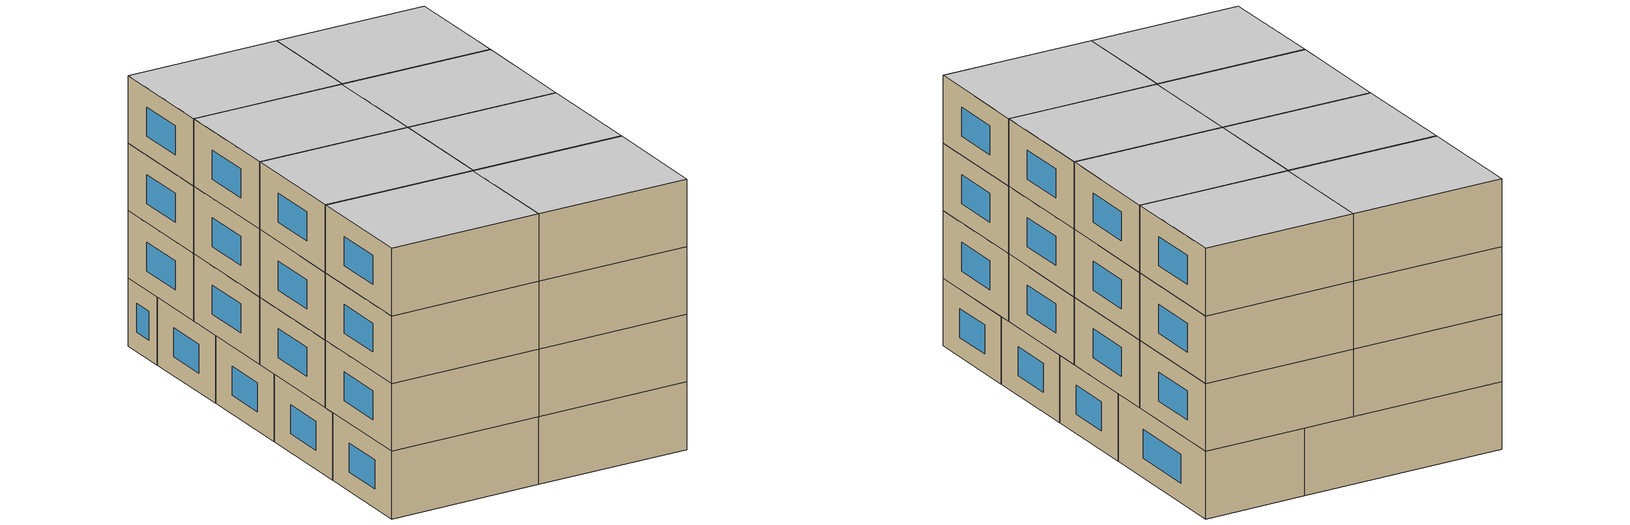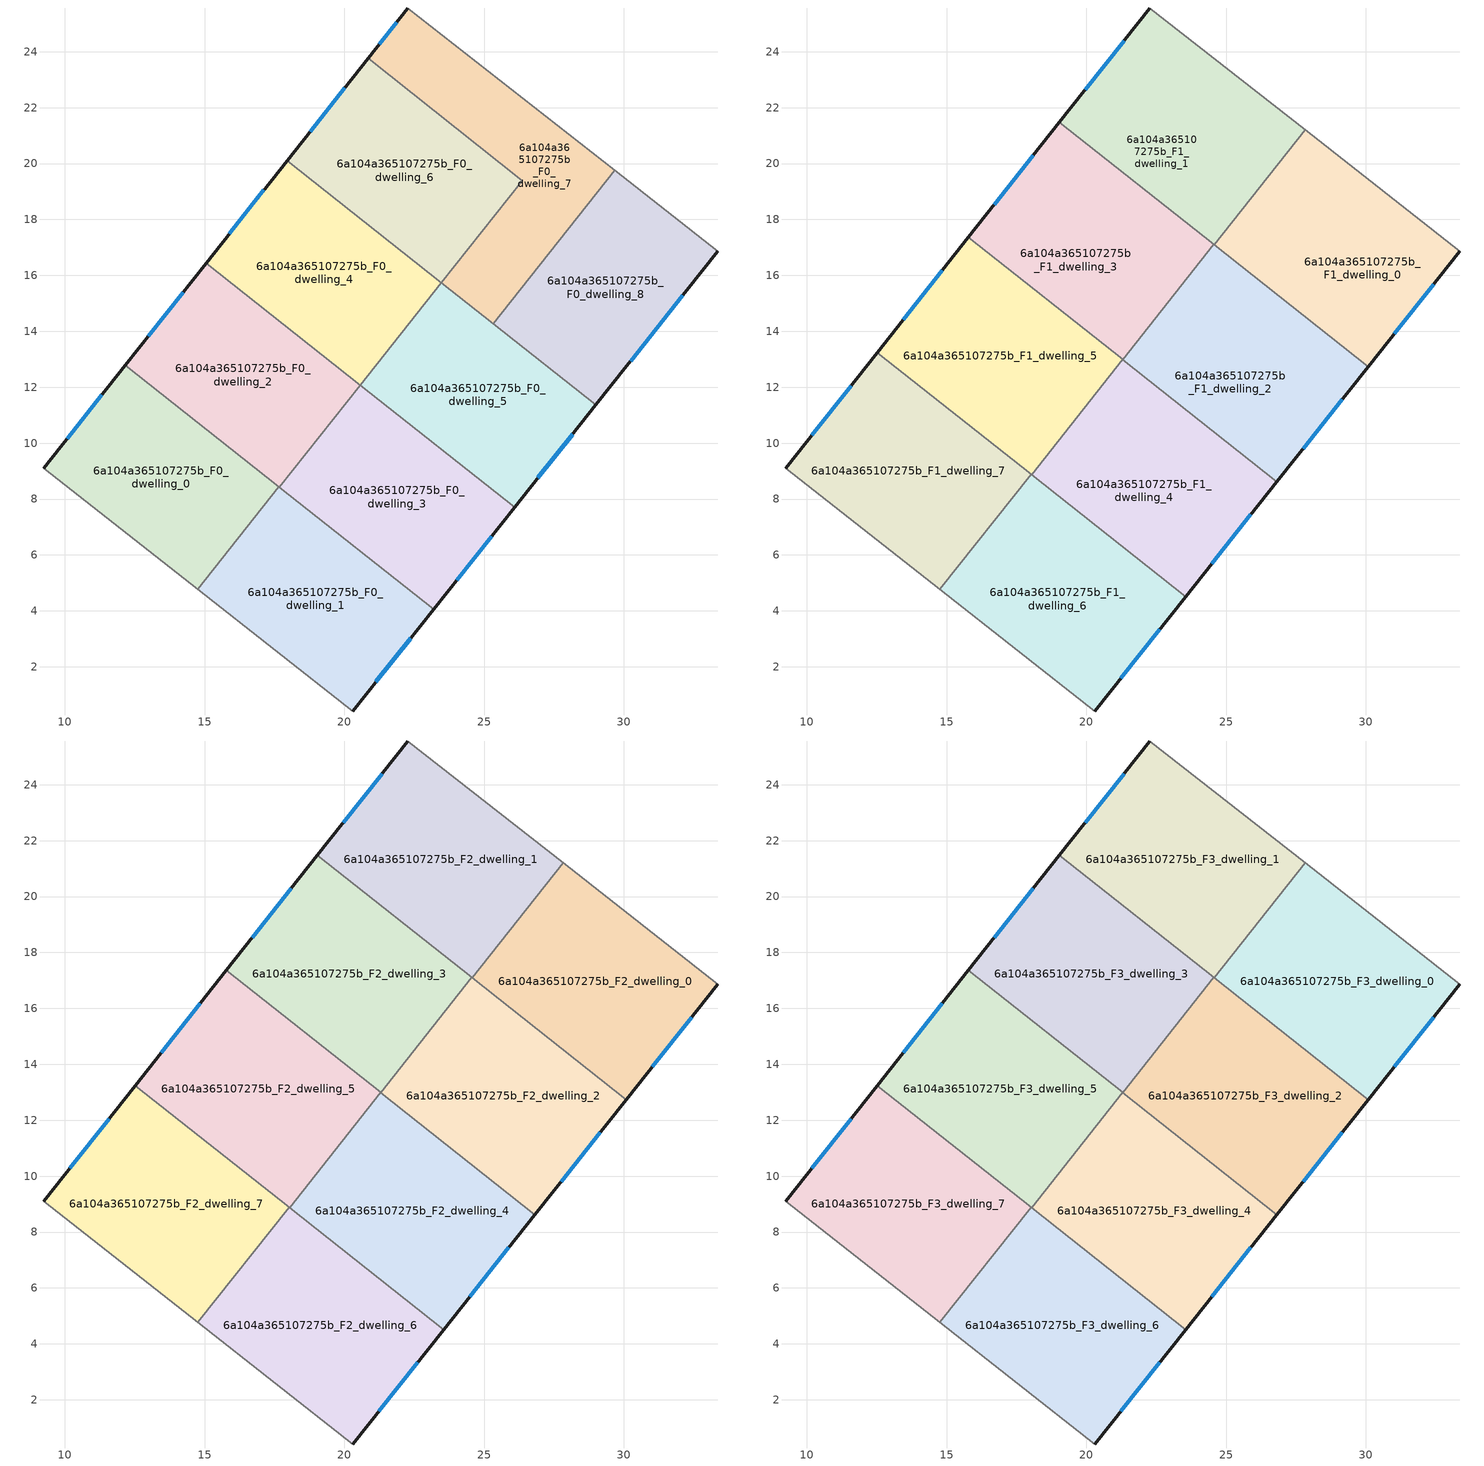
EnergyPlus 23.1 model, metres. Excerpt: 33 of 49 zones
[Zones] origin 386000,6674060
6a104a365107275b_F0_dwelling_0
 floor ground (EU_floor_Construction): 17.66,8.43 14.76,4.77 9.25,9.1 12.16,12.78 z0
 wall outside (EU_wall_Construction): 12.16,12.78 9.25,9.1 z0:3
 wall adiabatic (EU_wall_Construction): 9.25,9.1 14.76,4.77 z0:3
 wall to 6a104a365107275b_F0_dwelling_1 (EU_wall_Construction): 14.76,4.77 17.66,8.43 z0:3
 wall to 6a104a365107275b_F0_dwelling_2 (EU_wall_Construction): 17.66,8.43 12.16,12.78 z0:3
 window (EU_Window_Construction): 11.33,11.73 10.08,10.15 z0.86:2.14
 ceiling adiabatic (EU_roof_Construction): 14.76,4.77 17.66,8.43 12.16,12.78 9.25,9.1 z3
6a104a365107275b_F0_dwelling_1
 floor ground (EU_floor_Construction): 23.19,4.05 20.31,0.42 14.76,4.77 17.66,8.43 z0
 wall outside (EU_wall_Construction): 20.31,0.42 23.19,4.05 z0:3
 wall adiabatic (EU_wall_Construction): 14.76,4.77 20.31,0.42 z0:3
 wall to 6a104a365107275b_F0_dwelling_3 (EU_wall_Construction): 23.19,4.05 17.68,8.42 z0:3
 wall to 6a104a365107275b_F0_dwelling_2 (EU_wall_Construction): 17.68,8.42 17.66,8.43 z0:3
 window (EU_Window_Construction): 21.13,1.46 22.37,3.02 z0.86:2.14
6a104a365107275b_F0_dwelling_2
 floor ground (EU_floor_Construction): 20.58,12.08 17.68,8.42 12.16,12.78 15.06,16.44 z0
 wall outside (EU_wall_Construction): 15.06,16.44 12.16,12.78 z0:3
 wall to 6a104a365107275b_F0_dwelling_3 (EU_wall_Construction): 17.68,8.42 20.58,12.08 z0:3
 wall to 6a104a365107275b_F0_dwelling_4 (EU_wall_Construction): 20.58,12.08 15.06,16.44 z0:3
 window (EU_Window_Construction): 14.23,15.4 12.99,13.83 z0.86:2.14
 ceiling adiabatic (EU_roof_Construction): 18.04,8.88 20.58,12.08 15.06,16.44 12.16,12.78 17.66,8.43 18.03,8.89 z3
6a104a365107275b_F0_dwelling_3
 floor ground (EU_floor_Construction): 26.09,7.71 23.19,4.05 17.68,8.42 20.58,12.08 z0
 wall outside (EU_wall_Construction): 23.19,4.05 26.09,7.71 z0:3
 wall to 6a104a365107275b_F0_dwelling_5 (EU_wall_Construction): 26.09,7.71 20.58,12.08 z0:3
 window (EU_Window_Construction): 24.02,5.1 25.27,6.67 z0.86:2.14
6a104a365107275b_F0_dwelling_4
 floor ground (EU_floor_Construction): 23.47,15.73 20.58,12.08 15.06,16.44 17.96,20.1 z0
 wall outside (EU_wall_Construction): 17.96,20.1 15.06,16.44 z0:3
 wall to 6a104a365107275b_F0_dwelling_5 (EU_wall_Construction): 20.58,12.08 23.47,15.73 z0:3
 wall to 6a104a365107275b_F0_dwelling_6 (EU_wall_Construction): 23.47,15.73 17.96,20.1 z0:3
 window (EU_Window_Construction): 17.13,19.06 15.89,17.49 z0.86:2.14
 ceiling adiabatic (EU_roof_Construction): 20.58,12.08 23.47,15.73 17.96,20.1 15.06,16.44 z3
6a104a365107275b_F0_dwelling_5
 floor ground (EU_floor_Construction): 28.99,11.37 26.09,7.71 20.58,12.08 23.47,15.73 z0
 wall outside (EU_wall_Construction): 26.09,7.71 28.99,11.37 z0:3
 wall to 6a104a365107275b_F0_dwelling_8 (EU_wall_Construction): 28.99,11.37 25.33,14.27 z0:3
 wall to 6a104a365107275b_F0_dwelling_7 (EU_wall_Construction): 25.33,14.27 23.48,15.73 z0:3
 window (EU_Window_Construction): 26.92,8.76 28.17,10.32 z0.86:2.14
6a104a365107275b_F0_dwelling_6
 floor ground (EU_floor_Construction): 26.37,19.39 23.48,15.73 17.96,20.1 20.85,23.76 z0
 wall outside (EU_wall_Construction): 20.85,23.76 17.96,20.1 z0:3
 wall to 6a104a365107275b_F0_dwelling_7 (EU_wall_Construction): 23.48,15.73 26.37,19.39 20.85,23.76 z0:3
 window (EU_Window_Construction): 20.02,22.71 18.78,21.15 z0.86:2.14
6a104a365107275b_F0_dwelling_7
 floor ground (EU_floor_Construction): 29.67,19.76 25.33,14.27 23.48,15.73 26.37,19.39 20.85,23.76 22.28,25.56 z0
 wall outside (EU_wall_Construction): 22.28,25.56 20.85,23.76 z0:3
 wall adiabatic (EU_wall_Construction): 29.67,19.76 22.28,25.56 z0:3
 wall to 6a104a365107275b_F0_dwelling_8 (EU_wall_Construction): 25.33,14.27 29.67,19.76 z0:3
 window (EU_Window_Construction): 21.87,25.05 21.26,24.27 z0.86:2.14
6a104a365107275b_F0_dwelling_8
 floor ground (EU_floor_Construction): 33.36,16.87 28.99,11.37 25.33,14.27 29.67,19.76 z0
 wall outside (EU_wall_Construction): 28.99,11.37 33.36,16.87 z0:3
 wall adiabatic (EU_wall_Construction): 33.36,16.87 29.67,19.76 z0:3
 window (EU_Window_Construction): 30.24,12.94 32.11,15.3 z0.86:2.14
6a104a365107275b_F1_dwelling_0
 floor to 6a104a365107275b_F0_dwelling_8 (EU_floor_Construction): 33.36,16.87 30.08,12.74 26.41,15.64 29.67,19.76 z3
 floor to 6a104a365107275b_F0_dwelling_7 (EU_floor_Construction): 29.67,19.76 26.41,15.64 24.58,17.09 27.83,21.21 z3
 wall outside (EU_wall_Construction): 30.08,12.74 33.36,16.87 z3:6
 wall adiabatic (EU_wall_Construction): 33.36,16.87 27.83,21.21 z3:6
 wall to 6a104a365107275b_F1_dwelling_1 (EU_wall_Construction): 27.83,21.21 24.58,17.09 z3:6
 wall to 6a104a365107275b_F1_dwelling_2 (EU_wall_Construction): 24.58,17.09 30.08,12.74 z3:6
 window (EU_Window_Construction): 31.02,13.92 32.42,15.69 z3.86:5.14
6a104a365107275b_F1_dwelling_1
 floor to 6a104a365107275b_F0_dwelling_6 (EU_floor_Construction): 26.37,19.39 24.56,17.1 19.04,21.47 20.85,23.76 z3
 floor to 6a104a365107275b_F0_dwelling_7 (EU_floor_Construction): 27.83,21.21 24.58,17.09 24.56,17.1 26.37,19.39 20.85,23.76 22.28,25.56 z3
 wall outside (EU_wall_Construction): 22.28,25.56 19.04,21.47 z3:6
 wall adiabatic (EU_wall_Construction): 27.83,21.21 22.28,25.56 z3:6
 wall to 6a104a365107275b_F1_dwelling_3 (EU_wall_Construction): 19.04,21.47 24.56,17.11 z3:6
 wall to 6a104a365107275b_F1_dwelling_2 (EU_wall_Construction): 24.56,17.1 24.58,17.09 z3:6
 window (EU_Window_Construction): 21.35,24.4 19.97,22.64 z3.86:5.14
6a104a365107275b_F1_dwelling_2
 floor to 6a104a365107275b_F0_dwelling_5 (EU_floor_Construction): 28.99,11.37 26.82,8.63 21.3,12.99 23.47,15.73 z3
 floor to 6a104a365107275b_F0_dwelling_8 (EU_floor_Construction): 30.08,12.74 28.99,11.37 25.33,14.27 26.41,15.64 z3
 floor to 6a104a365107275b_F0_dwelling_7 (EU_floor_Construction): 26.41,15.64 25.33,14.27 23.48,15.73 24.56,17.1 z3
 wall outside (EU_wall_Construction): 26.82,8.62 30.08,12.74 z3:6
 wall to 6a104a365107275b_F1_dwelling_3 (EU_wall_Construction): 24.56,17.11 21.3,12.99 z3:6
 wall to 6a104a365107275b_F1_dwelling_4 (EU_wall_Construction): 21.3,12.99 26.82,8.62 z3:6
 window (EU_Window_Construction): 27.75,9.8 29.15,11.56 z3.86:5.14
6a104a365107275b_F1_dwelling_3
 floor adiabatic (EU_floor_Construction): 23.47,15.73 21.3,12.99 15.78,17.36 17.96,20.1 z3
 floor to 6a104a365107275b_F0_dwelling_6 (EU_floor_Construction): 24.56,17.11 23.47,15.73 17.96,20.1 19.04,21.47 z3
 wall outside (EU_wall_Construction): 19.04,21.47 15.78,17.36 z3:6
 wall to 6a104a365107275b_F1_dwelling_5 (EU_wall_Construction): 15.78,17.36 21.3,12.99 z3:6
 window (EU_Window_Construction): 18.11,20.3 16.71,18.53 z3.86:5.14
6a104a365107275b_F1_dwelling_4
 floor to 6a104a365107275b_F0_dwelling_3 (EU_floor_Construction): 26.09,7.71 23.56,4.51 18.04,8.88 20.58,12.08 z3
 floor to 6a104a365107275b_F0_dwelling_5 (EU_floor_Construction): 26.82,8.63 26.09,7.71 20.58,12.08 21.3,12.99 z3
 wall outside (EU_wall_Construction): 23.56,4.51 26.82,8.62 z3:6
 wall to 6a104a365107275b_F1_dwelling_5 (EU_wall_Construction): 21.3,12.99 18.04,8.88 z3:6
 wall to 6a104a365107275b_F1_dwelling_6 (EU_wall_Construction): 18.04,8.88 23.56,4.51 z3:6
 window (EU_Window_Construction): 24.49,5.69 25.89,7.45 z3.86:5.14
6a104a365107275b_F1_dwelling_5
 floor adiabatic (EU_floor_Construction): 21.3,12.99 18.04,8.88 12.53,13.24 15.78,17.36 z3
 wall outside (EU_wall_Construction): 15.78,17.36 12.53,13.24 z3:6
 wall to 6a104a365107275b_F1_dwelling_7 (EU_wall_Construction): 12.53,13.24 18.03,8.89 z3:6
 wall to 6a104a365107275b_F1_dwelling_6 (EU_wall_Construction): 18.03,8.89 18.04,8.88 z3:6
 window (EU_Window_Construction): 14.85,16.18 13.46,14.42 z3.86:5.14
6a104a365107275b_F1_dwelling_6
 floor to 6a104a365107275b_F0_dwelling_1 (EU_floor_Construction): 23.19,4.05 20.31,0.42 14.77,4.77 17.66,8.43 z3
 floor to 6a104a365107275b_F0_dwelling_3 (EU_floor_Construction): 23.56,4.51 23.19,4.05 17.68,8.42 18.04,8.88 z3
 floor to 6a104a365107275b_F0_dwelling_2 (EU_floor_Construction): 18.04,8.88 17.68,8.42 17.66,8.43 18.03,8.89 z3
 wall outside (EU_wall_Construction): 20.31,0.42 23.56,4.51 z3:6
 wall adiabatic (EU_wall_Construction): 14.77,4.77 20.31,0.42 z3:6
 wall to 6a104a365107275b_F1_dwelling_7 (EU_wall_Construction): 18.03,8.89 14.77,4.77 z3:6
 window (EU_Window_Construction): 21.24,1.59 22.63,3.34 z3.86:5.14
6a104a365107275b_F1_dwelling_7
 floor adiabatic (EU_floor_Construction): 18.03,8.89 14.76,4.77 9.25,9.1 12.53,13.24 z3
 wall outside (EU_wall_Construction): 12.53,13.24 9.25,9.1 z3:6
 wall adiabatic (EU_wall_Construction): 9.25,9.1 14.77,4.77 z3:6
 window (EU_Window_Construction): 11.59,12.06 10.19,10.28 z3.86:5.14
6a104a365107275b_F2_dwelling_0
 floor to 6a104a365107275b_F1_dwelling_0 (EU_floor_Construction): 33.36,16.87 30.08,12.74 24.58,17.09 27.83,21.21 z6
 wall outside (EU_wall_Construction): 30.08,12.74 33.36,16.87 z6:9
 wall adiabatic (EU_wall_Construction): 33.36,16.87 27.83,21.21 z6:9
 wall to 6a104a365107275b_F2_dwelling_1 (EU_wall_Construction): 27.83,21.21 24.58,17.09 z6:9
 wall to 6a104a365107275b_F2_dwelling_2 (EU_wall_Construction): 24.58,17.09 30.08,12.74 z6:9
 window (EU_Window_Construction): 31.02,13.92 32.42,15.69 z6.86:8.14
6a104a365107275b_F2_dwelling_1
 floor to 6a104a365107275b_F1_dwelling_1 (EU_floor_Construction): 27.83,21.21 24.58,17.09 19.04,21.47 22.28,25.56 z6
 wall outside (EU_wall_Construction): 22.28,25.56 19.04,21.47 z6:9
 wall adiabatic (EU_wall_Construction): 27.83,21.21 22.28,25.56 z6:9
 wall to 6a104a365107275b_F2_dwelling_3 (EU_wall_Construction): 19.04,21.47 24.56,17.11 z6:9
 wall to 6a104a365107275b_F2_dwelling_2 (EU_wall_Construction): 24.56,17.1 24.58,17.09 z6:9
 window (EU_Window_Construction): 21.35,24.4 19.97,22.64 z6.86:8.14
6a104a365107275b_F2_dwelling_2
 floor to 6a104a365107275b_F1_dwelling_2 (EU_floor_Construction): 30.08,12.74 26.82,8.62 21.3,12.99 24.56,17.11 z6
 wall outside (EU_wall_Construction): 26.82,8.62 30.08,12.74 z6:9
 wall to 6a104a365107275b_F2_dwelling_3 (EU_wall_Construction): 24.56,17.11 21.3,12.99 z6:9
 wall to 6a104a365107275b_F2_dwelling_4 (EU_wall_Construction): 21.3,12.99 26.82,8.62 z6:9
 window (EU_Window_Construction): 27.75,9.8 29.15,11.56 z6.86:8.14
6a104a365107275b_F2_dwelling_3
 floor to 6a104a365107275b_F1_dwelling_3 (EU_floor_Construction): 24.56,17.11 21.3,12.99 15.78,17.36 19.04,21.47 z6
 wall outside (EU_wall_Construction): 19.04,21.47 15.78,17.36 z6:9
 wall to 6a104a365107275b_F2_dwelling_5 (EU_wall_Construction): 15.78,17.36 21.3,12.99 z6:9
 window (EU_Window_Construction): 18.11,20.3 16.71,18.53 z6.86:8.14
6a104a365107275b_F2_dwelling_4
 floor to 6a104a365107275b_F1_dwelling_4 (EU_floor_Construction): 26.82,8.62 23.56,4.51 18.04,8.88 21.3,12.99 z6
 wall outside (EU_wall_Construction): 23.56,4.51 26.82,8.62 z6:9
 wall to 6a104a365107275b_F2_dwelling_5 (EU_wall_Construction): 21.3,12.99 18.04,8.88 z6:9
 wall to 6a104a365107275b_F2_dwelling_6 (EU_wall_Construction): 18.04,8.88 23.56,4.51 z6:9
 window (EU_Window_Construction): 24.49,5.69 25.89,7.45 z6.86:8.14
6a104a365107275b_F2_dwelling_5
 floor to 6a104a365107275b_F1_dwelling_5 (EU_floor_Construction): 21.3,12.99 18.04,8.88 12.53,13.24 15.78,17.36 z6
 wall outside (EU_wall_Construction): 15.78,17.36 12.53,13.24 z6:9
 wall to 6a104a365107275b_F2_dwelling_7 (EU_wall_Construction): 12.53,13.24 18.03,8.89 z6:9
 wall to 6a104a365107275b_F2_dwelling_6 (EU_wall_Construction): 18.03,8.89 18.04,8.88 z6:9
 window (EU_Window_Construction): 14.85,16.18 13.46,14.42 z6.86:8.14
6a104a365107275b_F2_dwelling_6
 floor to 6a104a365107275b_F1_dwelling_6 (EU_floor_Construction): 23.56,4.51 20.31,0.42 14.77,4.77 18.03,8.89 z6
 wall outside (EU_wall_Construction): 20.31,0.42 23.56,4.51 z6:9
 wall adiabatic (EU_wall_Construction): 14.77,4.77 20.31,0.42 z6:9
 wall to 6a104a365107275b_F2_dwelling_7 (EU_wall_Construction): 18.03,8.89 14.77,4.77 z6:9
 window (EU_Window_Construction): 21.24,1.59 22.63,3.34 z6.86:8.14
6a104a365107275b_F2_dwelling_7
 floor to 6a104a365107275b_F1_dwelling_7 (EU_floor_Construction): 18.03,8.89 14.77,4.77 9.25,9.1 12.53,13.24 z6
 wall outside (EU_wall_Construction): 12.53,13.24 9.25,9.1 z6:9
 wall adiabatic (EU_wall_Construction): 9.25,9.1 14.77,4.77 z6:9
 window (EU_Window_Construction): 11.59,12.06 10.19,10.28 z6.86:8.14
6a104a365107275b_F3_dwelling_0
 floor to 6a104a365107275b_F2_dwelling_0 (EU_floor_Construction): 33.36,16.87 30.08,12.74 24.58,17.09 27.83,21.21 z9
 wall outside (EU_wall_Construction): 30.08,12.74 33.36,16.87 z9:12
 wall adiabatic (EU_wall_Construction): 33.36,16.87 27.83,21.21 z9:12
 wall to 6a104a365107275b_F3_dwelling_1 (EU_wall_Construction): 27.83,21.21 24.58,17.09 z9:12
 wall to 6a104a365107275b_F3_dwelling_2 (EU_wall_Construction): 24.58,17.09 30.08,12.74 z9:12
 window (EU_Window_Construction): 31.02,13.92 32.42,15.69 z9.86:11.14
 ceiling to 6a104a365107275b_F4_dwelling_0 (EU_floor_Construction): 30.08,12.74 33.36,16.87 27.83,21.21 24.58,17.09 z12
6a104a365107275b_F3_dwelling_1
 floor to 6a104a365107275b_F2_dwelling_1 (EU_floor_Construction): 27.83,21.21 24.58,17.09 19.04,21.47 22.28,25.56 z9
 wall outside (EU_wall_Construction): 22.28,25.56 19.04,21.47 z9:12
 wall adiabatic (EU_wall_Construction): 27.83,21.21 22.28,25.56 z9:12
 wall to 6a104a365107275b_F3_dwelling_3 (EU_wall_Construction): 19.04,21.47 24.56,17.11 z9:12
 wall to 6a104a365107275b_F3_dwelling_2 (EU_wall_Construction): 24.56,17.1 24.58,17.09 z9:12
 window (EU_Window_Construction): 21.35,24.4 19.97,22.64 z9.86:11.14
 ceiling to 6a104a365107275b_F4_dwelling_1 (EU_floor_Construction): 24.58,17.09 27.83,21.21 22.28,25.56 19.04,21.47 z12
6a104a365107275b_F3_dwelling_2
 floor to 6a104a365107275b_F2_dwelling_2 (EU_floor_Construction): 30.08,12.74 26.82,8.62 21.3,12.99 24.56,17.11 z9
 wall outside (EU_wall_Construction): 26.82,8.62 30.08,12.74 z9:12
 wall to 6a104a365107275b_F3_dwelling_3 (EU_wall_Construction): 24.56,17.11 21.3,12.99 z9:12
 wall to 6a104a365107275b_F3_dwelling_4 (EU_wall_Construction): 21.3,12.99 26.82,8.62 z9:12
 window (EU_Window_Construction): 27.75,9.8 29.15,11.56 z9.86:11.14
 ceiling to 6a104a365107275b_F4_dwelling_2 (EU_floor_Construction): 26.82,8.62 30.08,12.74 24.56,17.11 21.3,12.99 z12
6a104a365107275b_F3_dwelling_3
 floor to 6a104a365107275b_F2_dwelling_3 (EU_floor_Construction): 24.56,17.11 21.3,12.99 15.78,17.36 19.04,21.47 z9
 wall outside (EU_wall_Construction): 19.04,21.47 15.78,17.36 z9:12
 wall to 6a104a365107275b_F3_dwelling_5 (EU_wall_Construction): 15.78,17.36 21.3,12.99 z9:12
 window (EU_Window_Construction): 18.11,20.3 16.71,18.53 z9.86:11.14
 ceiling to 6a104a365107275b_F4_dwelling_3 (EU_floor_Construction): 21.3,12.99 24.56,17.11 19.04,21.47 15.78,17.36 z12
6a104a365107275b_F3_dwelling_4
 floor to 6a104a365107275b_F2_dwelling_4 (EU_floor_Construction): 26.82,8.62 23.56,4.51 18.04,8.88 21.3,12.99 z9
 wall outside (EU_wall_Construction): 23.56,4.51 26.82,8.62 z9:12
 wall to 6a104a365107275b_F3_dwelling_5 (EU_wall_Construction): 21.3,12.99 18.04,8.88 z9:12
 wall to 6a104a365107275b_F3_dwelling_6 (EU_wall_Construction): 18.04,8.88 23.56,4.51 z9:12
 window (EU_Window_Construction): 24.49,5.69 25.89,7.45 z9.86:11.14
 ceiling to 6a104a365107275b_F4_dwelling_4 (EU_floor_Construction): 23.56,4.51 26.82,8.62 21.3,12.99 18.04,8.88 z12
6a104a365107275b_F3_dwelling_5
 floor to 6a104a365107275b_F2_dwelling_5 (EU_floor_Construction): 21.3,12.99 18.04,8.88 12.53,13.24 15.78,17.36 z9
 wall outside (EU_wall_Construction): 15.78,17.36 12.53,13.24 z9:12
 wall to 6a104a365107275b_F3_dwelling_7 (EU_wall_Construction): 12.53,13.24 18.03,8.89 z9:12
 wall to 6a104a365107275b_F3_dwelling_6 (EU_wall_Construction): 18.03,8.89 18.04,8.88 z9:12
 window (EU_Window_Construction): 14.85,16.18 13.46,14.42 z9.86:11.14
 ceiling to 6a104a365107275b_F4_dwelling_5 (EU_floor_Construction): 18.04,8.88 21.3,12.99 15.78,17.36 12.53,13.24 z12
6a104a365107275b_F3_dwelling_6
 floor to 6a104a365107275b_F2_dwelling_6 (EU_floor_Construction): 23.56,4.51 20.31,0.42 14.77,4.77 18.03,8.89 z9
 wall outside (EU_wall_Construction): 20.31,0.42 23.56,4.51 z9:12
 wall adiabatic (EU_wall_Construction): 14.77,4.77 20.31,0.42 z9:12
 wall to 6a104a365107275b_F3_dwelling_7 (EU_wall_Construction): 18.03,8.89 14.77,4.77 z9:12
 window (EU_Window_Construction): 21.24,1.59 22.63,3.34 z9.86:11.14
 ceiling to 6a104a365107275b_F4_dwelling_6 (EU_floor_Construction): 20.31,0.42 23.56,4.51 18.03,8.89 14.77,4.77 z12
6a104a365107275b_F3_dwelling_7
 floor to 6a104a365107275b_F2_dwelling_7 (EU_floor_Construction): 18.03,8.89 14.77,4.77 9.25,9.1 12.53,13.24 z9
 wall outside (EU_wall_Construction): 12.53,13.24 9.25,9.1 z9:12
 wall adiabatic (EU_wall_Construction): 9.25,9.1 14.77,4.77 z9:12
 window (EU_Window_Construction): 11.59,12.06 10.19,10.28 z9.86:11.14
 ceiling to 6a104a365107275b_F4_dwelling_7 (EU_floor_Construction): 14.77,4.77 18.03,8.89 12.53,13.24 9.25,9.1 z12
[Building]
EU S2 Campaign: North Axis=0; Terrain=City; Solar Distribution=FullExterior
[Site:Location]
Helsinki-Vantaa.AP: Latitude=60.317; Longitude=24.963; Time Zone=2; Elevation=54.6
[SizingPeriod:WeatherFileDays]
AnnualSizingPeriod: Begin Month=1; Begin Day of Month=1; End Month=12; End Day of Month=31; Day of Week for Start Day=Monday; Use Weather File Daylight Saving Period=No; Use Weather File Rain and Snow Indicators=No
[MATERIAL]
EU_InternalMass_Material: Roughness=MediumRough; Thickness=0.1; Conductivity=1; Density=1800; Specific Heat=900; Thermal Absorptance=0.9; Solar Absorptance=0.7; Visible Absorptance=0.7
[MATERIAL:NOMASS] Roughness=MediumRough; Thermal Absorptance=0.9; Solar Absorptance=0.7; Visible Absorptance=0.7
Name | Thermal Resistance
EU_wall_NoMass | 1.10183
EU_roof_NoMass; EU_floor_NoMass | 1.70606
[WINDOWMATERIAL:SIMPLEGLAZINGSYSTEM]
EU_Window_SimpleGlazing: UFactor=3.11035; Solar Heat Gain Coefficient=0.8; Visible Transmittance=0.8
[CONSTRUCTION]
EU_wall_Construction: EU_wall_NoMass
EU_roof_Construction: EU_roof_NoMass
EU_floor_Construction: EU_floor_NoMass
EU_Window_Construction: EU_Window_SimpleGlazing
EU_InternalMass_Construction: EU_InternalMass_Material
[ZONE] Type=1; Multiplier=1; Ceiling Height=autocalculate; Floor Area=autocalculate; Part of Total Floor Area=Yes
Name | Volume
6a104a365107275b_F0_dwelling_0 | 98.4697
6a104a365107275b_F1_dwelling_0; 6a104a365107275b_F2_dwelling_0; 6a104a365107275b_F3_dwelling_0 | 110.791
6a104a365107275b_F0_dwelling_1; 6a104a365107275b_F0_dwelling_2 | 98.4888
6a104a365107275b_F1_dwelling_1; 6a104a365107275b_F2_dwelling_1; 6a104a365107275b_F3_dwelling_1 | 110.78
6a104a365107275b_F1_dwelling_2; 6a104a365107275b_F2_dwelling_2; 6a104a365107275b_F3_dwelling_2 | 110.795
6a104a365107275b_F0_dwelling_3; 6a104a365107275b_F0_dwelling_4 | 98.4932
6a104a365107275b_F1_dwelling_3; 6a104a365107275b_F2_dwelling_3; 6a104a365107275b_F3_dwelling_3 | 110.815
6a104a365107275b_F1_dwelling_4; 6a104a365107275b_F2_dwelling_4; 6a104a365107275b_F3_dwelling_4 | 110.799
6a104a365107275b_F0_dwelling_5 | 98.4785
6a104a365107275b_F1_dwelling_5; 6a104a365107275b_F2_dwelling_5; 6a104a365107275b_F3_dwelling_5 | 110.788
6a104a365107275b_F0_dwelling_6 | 98.4902
6a104a365107275b_F1_dwelling_6; 6a104a365107275b_F2_dwelling_6; 6a104a365107275b_F3_dwelling_6 | 110.793
6a104a365107275b_F0_dwelling_7 | 98.4822
6a104a365107275b_F1_dwelling_7; 6a104a365107275b_F2_dwelling_7; 6a104a365107275b_F3_dwelling_7 | 110.804
6a104a365107275b_F0_dwelling_8 | 98.4873
[INTERNALMASS] Construction=EU_InternalMass_Construction
Name | Zone or ZoneList | Surface Area
6a104a365107275b_F0_dwelling_0_EU_InternalMass | 6a104a365107275b_F0_dwelling_0 | 32.8233
6a104a365107275b_F0_dwelling_1_EU_InternalMass | 6a104a365107275b_F0_dwelling_1 | 32.8307
6a104a365107275b_F0_dwelling_2_EU_InternalMass | 6a104a365107275b_F0_dwelling_2 | 32.8296
6a104a365107275b_F0_dwelling_3_EU_InternalMass | 6a104a365107275b_F0_dwelling_3 | 32.8322
6a104a365107275b_F0_dwelling_4_EU_InternalMass | 6a104a365107275b_F0_dwelling_4 | 32.8301
6a104a365107275b_F0_dwelling_5_EU_InternalMass | 6a104a365107275b_F0_dwelling_5 | 32.8265
6a104a365107275b_F0_dwelling_6_EU_InternalMass | 6a104a365107275b_F0_dwelling_6 | 32.8309
6a104a365107275b_F0_dwelling_7_EU_InternalMass | 6a104a365107275b_F0_dwelling_7 | 32.8274
6a104a365107275b_F0_dwelling_8_EU_InternalMass | 6a104a365107275b_F0_dwelling_8 | 32.8286
6a104a365107275b_F1_dwelling_0_EU_InternalMass | 6a104a365107275b_F1_dwelling_0 | 36.93
6a104a365107275b_F1_dwelling_1_EU_InternalMass | 6a104a365107275b_F1_dwelling_1 | 36.9264
6a104a365107275b_F1_dwelling_2_EU_InternalMass | 6a104a365107275b_F1_dwelling_2 | 36.9317
6a104a365107275b_F1_dwelling_3_EU_InternalMass | 6a104a365107275b_F1_dwelling_3 | 36.9384
6a104a365107275b_F1_dwelling_4_EU_InternalMass | 6a104a365107275b_F1_dwelling_4 | 36.9325
6a104a365107275b_F1_dwelling_5_EU_InternalMass | 6a104a365107275b_F1_dwelling_5 | 36.9293
6a104a365107275b_F1_dwelling_6_EU_InternalMass | 6a104a365107275b_F1_dwelling_6 | 36.931
6a104a365107275b_F1_dwelling_7_EU_InternalMass | 6a104a365107275b_F1_dwelling_7 | 36.9344
6a104a365107275b_F2_dwelling_0_EU_InternalMass | 6a104a365107275b_F2_dwelling_0 | 36.93
6a104a365107275b_F2_dwelling_1_EU_InternalMass | 6a104a365107275b_F2_dwelling_1 | 36.9264
6a104a365107275b_F2_dwelling_2_EU_InternalMass | 6a104a365107275b_F2_dwelling_2 | 36.9317
6a104a365107275b_F2_dwelling_3_EU_InternalMass | 6a104a365107275b_F2_dwelling_3 | 36.9384
6a104a365107275b_F2_dwelling_4_EU_InternalMass | 6a104a365107275b_F2_dwelling_4 | 36.9325
6a104a365107275b_F2_dwelling_5_EU_InternalMass | 6a104a365107275b_F2_dwelling_5 | 36.9293
6a104a365107275b_F2_dwelling_6_EU_InternalMass | 6a104a365107275b_F2_dwelling_6 | 36.931
6a104a365107275b_F2_dwelling_7_EU_InternalMass | 6a104a365107275b_F2_dwelling_7 | 36.9344
6a104a365107275b_F3_dwelling_0_EU_InternalMass | 6a104a365107275b_F3_dwelling_0 | 36.93
6a104a365107275b_F3_dwelling_1_EU_InternalMass | 6a104a365107275b_F3_dwelling_1 | 36.9264
6a104a365107275b_F3_dwelling_2_EU_InternalMass | 6a104a365107275b_F3_dwelling_2 | 36.9317
6a104a365107275b_F3_dwelling_3_EU_InternalMass | 6a104a365107275b_F3_dwelling_3 | 36.9384
6a104a365107275b_F3_dwelling_4_EU_InternalMass | 6a104a365107275b_F3_dwelling_4 | 36.9325
6a104a365107275b_F3_dwelling_5_EU_InternalMass | 6a104a365107275b_F3_dwelling_5 | 36.9293
6a104a365107275b_F3_dwelling_6_EU_InternalMass | 6a104a365107275b_F3_dwelling_6 | 36.931
6a104a365107275b_F3_dwelling_7_EU_InternalMass | 6a104a365107275b_F3_dwelling_7 | 36.9344
[OTHEREQUIPMENT] Fuel Type=Electricity; Design Level Calculation Method=Watts/Area; Power per Zone Floor Area=1; Fraction Latent=0; Fraction Radiant=0; Fraction Lost=0; Carbon Dioxide Generation Rate=0; EndUse Subcategory=EU_Step8_InternalGains
Name | Zone or ZoneList or Space or SpaceList | Schedule
EU_Step8_InternalGain_6a104a365107275b_F0_dwelling_0_f000 | 6a104a365107275b_F0_dwelling_0 | EU_Step8_GainSchedule_6a104a365107275b_F0_dwelling_0_f000
EU_Step8_InternalGain_6a104a365107275b_F0_dwelling_1_f000 | 6a104a365107275b_F0_dwelling_1 | EU_Step8_GainSchedule_6a104a365107275b_F0_dwelling_1_f000
EU_Step8_InternalGain_6a104a365107275b_F0_dwelling_2_f000 | 6a104a365107275b_F0_dwelling_2 | EU_Step8_GainSchedule_6a104a365107275b_F0_dwelling_2_f000
EU_Step8_InternalGain_6a104a365107275b_F0_dwelling_3_f000 | 6a104a365107275b_F0_dwelling_3 | EU_Step8_GainSchedule_6a104a365107275b_F0_dwelling_3_f000
EU_Step8_InternalGain_6a104a365107275b_F0_dwelling_4_f000 | 6a104a365107275b_F0_dwelling_4 | EU_Step8_GainSchedule_6a104a365107275b_F0_dwelling_4_f000
EU_Step8_InternalGain_6a104a365107275b_F0_dwelling_5_f000 | 6a104a365107275b_F0_dwelling_5 | EU_Step8_GainSchedule_6a104a365107275b_F0_dwelling_5_f000
EU_Step8_InternalGain_6a104a365107275b_F0_dwelling_6_f000 | 6a104a365107275b_F0_dwelling_6 | EU_Step8_GainSchedule_6a104a365107275b_F0_dwelling_6_f000
EU_Step8_InternalGain_6a104a365107275b_F0_dwelling_7_f000 | 6a104a365107275b_F0_dwelling_7 | EU_Step8_GainSchedule_6a104a365107275b_F0_dwelling_7_f000
EU_Step8_InternalGain_6a104a365107275b_F0_dwelling_8_f000 | 6a104a365107275b_F0_dwelling_8 | EU_Step8_GainSchedule_6a104a365107275b_F0_dwelling_8_f000
EU_Step8_InternalGain_6a104a365107275b_F1_dwelling_0_f000 | 6a104a365107275b_F1_dwelling_0 | EU_Step8_GainSchedule_6a104a365107275b_F1_dwelling_0_f000
EU_Step8_InternalGain_6a104a365107275b_F1_dwelling_1_f000 | 6a104a365107275b_F1_dwelling_1 | EU_Step8_GainSchedule_6a104a365107275b_F1_dwelling_1_f000
EU_Step8_InternalGain_6a104a365107275b_F1_dwelling_2_f000 | 6a104a365107275b_F1_dwelling_2 | EU_Step8_GainSchedule_6a104a365107275b_F1_dwelling_2_f000
EU_Step8_InternalGain_6a104a365107275b_F1_dwelling_3_f000 | 6a104a365107275b_F1_dwelling_3 | EU_Step8_GainSchedule_6a104a365107275b_F1_dwelling_3_f000
EU_Step8_InternalGain_6a104a365107275b_F1_dwelling_4_f000 | 6a104a365107275b_F1_dwelling_4 | EU_Step8_GainSchedule_6a104a365107275b_F1_dwelling_4_f000
EU_Step8_InternalGain_6a104a365107275b_F1_dwelling_5_f000 | 6a104a365107275b_F1_dwelling_5 | EU_Step8_GainSchedule_6a104a365107275b_F1_dwelling_5_f000
EU_Step8_InternalGain_6a104a365107275b_F1_dwelling_6_f000 | 6a104a365107275b_F1_dwelling_6 | EU_Step8_GainSchedule_6a104a365107275b_F1_dwelling_6_f000
EU_Step8_InternalGain_6a104a365107275b_F1_dwelling_7_f000 | 6a104a365107275b_F1_dwelling_7 | EU_Step8_GainSchedule_6a104a365107275b_F1_dwelling_7_f000
EU_Step8_InternalGain_6a104a365107275b_F2_dwelling_0_f000 | 6a104a365107275b_F2_dwelling_0 | EU_Step8_GainSchedule_6a104a365107275b_F2_dwelling_0_f000
EU_Step8_InternalGain_6a104a365107275b_F2_dwelling_1_f000 | 6a104a365107275b_F2_dwelling_1 | EU_Step8_GainSchedule_6a104a365107275b_F2_dwelling_1_f000
EU_Step8_InternalGain_6a104a365107275b_F2_dwelling_2_f000 | 6a104a365107275b_F2_dwelling_2 | EU_Step8_GainSchedule_6a104a365107275b_F2_dwelling_2_f000
EU_Step8_InternalGain_6a104a365107275b_F2_dwelling_3_f000 | 6a104a365107275b_F2_dwelling_3 | EU_Step8_GainSchedule_6a104a365107275b_F2_dwelling_3_f000
EU_Step8_InternalGain_6a104a365107275b_F2_dwelling_4_f000 | 6a104a365107275b_F2_dwelling_4 | EU_Step8_GainSchedule_6a104a365107275b_F2_dwelling_4_f000
EU_Step8_InternalGain_6a104a365107275b_F2_dwelling_5_f000 | 6a104a365107275b_F2_dwelling_5 | EU_Step8_GainSchedule_6a104a365107275b_F2_dwelling_5_f000
EU_Step8_InternalGain_6a104a365107275b_F2_dwelling_6_f000 | 6a104a365107275b_F2_dwelling_6 | EU_Step8_GainSchedule_6a104a365107275b_F2_dwelling_6_f000
EU_Step8_InternalGain_6a104a365107275b_F2_dwelling_7_f000 | 6a104a365107275b_F2_dwelling_7 | EU_Step8_GainSchedule_6a104a365107275b_F2_dwelling_7_f000
EU_Step8_InternalGain_6a104a365107275b_F3_dwelling_0_f000 | 6a104a365107275b_F3_dwelling_0 | EU_Step8_GainSchedule_6a104a365107275b_F3_dwelling_0_f000
EU_Step8_InternalGain_6a104a365107275b_F3_dwelling_1_f000 | 6a104a365107275b_F3_dwelling_1 | EU_Step8_GainSchedule_6a104a365107275b_F3_dwelling_1_f000
EU_Step8_InternalGain_6a104a365107275b_F3_dwelling_2_f000 | 6a104a365107275b_F3_dwelling_2 | EU_Step8_GainSchedule_6a104a365107275b_F3_dwelling_2_f000
EU_Step8_InternalGain_6a104a365107275b_F3_dwelling_3_f000 | 6a104a365107275b_F3_dwelling_3 | EU_Step8_GainSchedule_6a104a365107275b_F3_dwelling_3_f000
EU_Step8_InternalGain_6a104a365107275b_F3_dwelling_4_f000 | 6a104a365107275b_F3_dwelling_4 | EU_Step8_GainSchedule_6a104a365107275b_F3_dwelling_4_f000
EU_Step8_InternalGain_6a104a365107275b_F3_dwelling_5_f000 | 6a104a365107275b_F3_dwelling_5 | EU_Step8_GainSchedule_6a104a365107275b_F3_dwelling_5_f000
EU_Step8_InternalGain_6a104a365107275b_F3_dwelling_6_f000 | 6a104a365107275b_F3_dwelling_6 | EU_Step8_GainSchedule_6a104a365107275b_F3_dwelling_6_f000
EU_Step8_InternalGain_6a104a365107275b_F3_dwelling_7_f000 | 6a104a365107275b_F3_dwelling_7 | EU_Step8_GainSchedule_6a104a365107275b_F3_dwelling_7_f000
[ZONEVENTILATION:DESIGNFLOWRATE] Schedule=EU_AlwaysOn; Design Flow Rate Calculation Method=AirChanges/Hour; Air Changes per Hour=0.756316; Ventilation Type=Natural; Fan Pressure Rise=0; Fan Total Efficiency=1; Constant Term Coefficient=1; Temperature Term Coefficient=0; Velocity Term Coefficient=0; Velocity Squared Term Coefficient=0; Minimum Indoor Temperature=-100; Maximum Indoor Temperature=100; Delta Temperature=-100; Minimum Outdoor Temperature=-100; Maximum Outdoor Temperature=100; Maximum Wind Speed=40
Name | Zone or ZoneList or Space or SpaceList
EU_ConstantAir_6a104a365107275b_F0_dwelling_0 | 6a104a365107275b_F0_dwelling_0
EU_ConstantAir_6a104a365107275b_F0_dwelling_1 | 6a104a365107275b_F0_dwelling_1
EU_ConstantAir_6a104a365107275b_F0_dwelling_2 | 6a104a365107275b_F0_dwelling_2
EU_ConstantAir_6a104a365107275b_F0_dwelling_3 | 6a104a365107275b_F0_dwelling_3
EU_ConstantAir_6a104a365107275b_F0_dwelling_4 | 6a104a365107275b_F0_dwelling_4
EU_ConstantAir_6a104a365107275b_F0_dwelling_5 | 6a104a365107275b_F0_dwelling_5
EU_ConstantAir_6a104a365107275b_F0_dwelling_6 | 6a104a365107275b_F0_dwelling_6
EU_ConstantAir_6a104a365107275b_F0_dwelling_7 | 6a104a365107275b_F0_dwelling_7
EU_ConstantAir_6a104a365107275b_F0_dwelling_8 | 6a104a365107275b_F0_dwelling_8
EU_ConstantAir_6a104a365107275b_F1_dwelling_0 | 6a104a365107275b_F1_dwelling_0
EU_ConstantAir_6a104a365107275b_F1_dwelling_1 | 6a104a365107275b_F1_dwelling_1
EU_ConstantAir_6a104a365107275b_F1_dwelling_2 | 6a104a365107275b_F1_dwelling_2
EU_ConstantAir_6a104a365107275b_F1_dwelling_3 | 6a104a365107275b_F1_dwelling_3
EU_ConstantAir_6a104a365107275b_F1_dwelling_4 | 6a104a365107275b_F1_dwelling_4
EU_ConstantAir_6a104a365107275b_F1_dwelling_5 | 6a104a365107275b_F1_dwelling_5
EU_ConstantAir_6a104a365107275b_F1_dwelling_6 | 6a104a365107275b_F1_dwelling_6
EU_ConstantAir_6a104a365107275b_F1_dwelling_7 | 6a104a365107275b_F1_dwelling_7
EU_ConstantAir_6a104a365107275b_F2_dwelling_0 | 6a104a365107275b_F2_dwelling_0
EU_ConstantAir_6a104a365107275b_F2_dwelling_1 | 6a104a365107275b_F2_dwelling_1
EU_ConstantAir_6a104a365107275b_F2_dwelling_2 | 6a104a365107275b_F2_dwelling_2
EU_ConstantAir_6a104a365107275b_F2_dwelling_3 | 6a104a365107275b_F2_dwelling_3
EU_ConstantAir_6a104a365107275b_F2_dwelling_4 | 6a104a365107275b_F2_dwelling_4
EU_ConstantAir_6a104a365107275b_F2_dwelling_5 | 6a104a365107275b_F2_dwelling_5
EU_ConstantAir_6a104a365107275b_F2_dwelling_6 | 6a104a365107275b_F2_dwelling_6
EU_ConstantAir_6a104a365107275b_F2_dwelling_7 | 6a104a365107275b_F2_dwelling_7
EU_ConstantAir_6a104a365107275b_F3_dwelling_0 | 6a104a365107275b_F3_dwelling_0
EU_ConstantAir_6a104a365107275b_F3_dwelling_1 | 6a104a365107275b_F3_dwelling_1
EU_ConstantAir_6a104a365107275b_F3_dwelling_2 | 6a104a365107275b_F3_dwelling_2
EU_ConstantAir_6a104a365107275b_F3_dwelling_3 | 6a104a365107275b_F3_dwelling_3
EU_ConstantAir_6a104a365107275b_F3_dwelling_4 | 6a104a365107275b_F3_dwelling_4
EU_ConstantAir_6a104a365107275b_F3_dwelling_5 | 6a104a365107275b_F3_dwelling_5
EU_ConstantAir_6a104a365107275b_F3_dwelling_6 | 6a104a365107275b_F3_dwelling_6
EU_ConstantAir_6a104a365107275b_F3_dwelling_7 | 6a104a365107275b_F3_dwelling_7
[HVACTEMPLATE:THERMOSTAT] Constant Heating Setpoint=20; Constant Cooling Setpoint=50
EU_HeatOnly_6a104a365107275b_F0_dwelling_0; EU_HeatOnly_6a104a365107275b_F0_dwelling_1; EU_HeatOnly_6a104a365107275b_F0_dwelling_2; EU_HeatOnly_6a104a365107275b_F0_dwelling_3; EU_HeatOnly_6a104a365107275b_F0_dwelling_4; EU_HeatOnly_6a104a365107275b_F0_dwelling_5; EU_HeatOnly_6a104a365107275b_F0_dwelling_6; EU_HeatOnly_6a104a365107275b_F0_dwelling_7; EU_HeatOnly_6a104a365107275b_F0_dwelling_8; EU_HeatOnly_6a104a365107275b_F1_dwelling_0; EU_HeatOnly_6a104a365107275b_F1_dwelling_1; EU_HeatOnly_6a104a365107275b_F1_dwelling_2; EU_HeatOnly_6a104a365107275b_F1_dwelling_3; EU_HeatOnly_6a104a365107275b_F1_dwelling_4; EU_HeatOnly_6a104a365107275b_F1_dwelling_5; EU_HeatOnly_6a104a365107275b_F1_dwelling_6; EU_HeatOnly_6a104a365107275b_F1_dwelling_7; EU_HeatOnly_6a104a365107275b_F2_dwelling_0; EU_HeatOnly_6a104a365107275b_F2_dwelling_1; EU_HeatOnly_6a104a365107275b_F2_dwelling_2; EU_HeatOnly_6a104a365107275b_F2_dwelling_3; EU_HeatOnly_6a104a365107275b_F2_dwelling_4; EU_HeatOnly_6a104a365107275b_F2_dwelling_5; EU_HeatOnly_6a104a365107275b_F2_dwelling_6; EU_HeatOnly_6a104a365107275b_F2_dwelling_7; EU_HeatOnly_6a104a365107275b_F3_dwelling_0; EU_HeatOnly_6a104a365107275b_F3_dwelling_1; EU_HeatOnly_6a104a365107275b_F3_dwelling_2; EU_HeatOnly_6a104a365107275b_F3_dwelling_3; EU_HeatOnly_6a104a365107275b_F3_dwelling_4; EU_HeatOnly_6a104a365107275b_F3_dwelling_5; EU_HeatOnly_6a104a365107275b_F3_dwelling_6; EU_HeatOnly_6a104a365107275b_F3_dwelling_7; EU_HeatOnly_6a104a365107275b_F4_dwelling_0
[HVACTEMPLATE:ZONE:IDEALLOADSAIRSYSTEM] System Availability Schedule=EU_AlwaysOn; Maximum Heating Supply Air Temperature=50; Minimum Cooling Supply Air Temperature=13; Maximum Heating Supply Air Humidity Ratio=0.0156; Minimum Cooling Supply Air Humidity Ratio=0.0077; Heating Limit=NoLimit; Cooling Limit=NoLimit; Heating Availability Schedule=EU_AlwaysOn; Cooling Availability Schedule=EU_CoolingOff; Dehumidification Control Type=ConstantSensibleHeatRatio; Cooling Sensible Heat Ratio=0.7; Dehumidification Setpoint=60; Humidification Control Type=None; Humidification Setpoint=30; Outdoor Air Method=None; Outdoor Air Flow Rate per Person=0.00944; Outdoor Air Flow Rate per Zone Floor Area=0; Outdoor Air Flow Rate per Zone=0; Demand Controlled Ventilation Type=None; Outdoor Air Economizer Type=NoEconomizer; Heat Recovery Type=None; Sensible Heat Recovery Effectiveness=0.7; Latent Heat Recovery Effectiveness=0.65
Name | Template Thermostat
6a104a365107275b_F0_dwelling_0 | EU_HeatOnly_6a104a365107275b_F0_dwelling_0
6a104a365107275b_F0_dwelling_1 | EU_HeatOnly_6a104a365107275b_F0_dwelling_1
6a104a365107275b_F0_dwelling_2 | EU_HeatOnly_6a104a365107275b_F0_dwelling_2
6a104a365107275b_F0_dwelling_3 | EU_HeatOnly_6a104a365107275b_F0_dwelling_3
6a104a365107275b_F0_dwelling_4 | EU_HeatOnly_6a104a365107275b_F0_dwelling_4
6a104a365107275b_F0_dwelling_5 | EU_HeatOnly_6a104a365107275b_F0_dwelling_5
6a104a365107275b_F0_dwelling_6 | EU_HeatOnly_6a104a365107275b_F0_dwelling_6
6a104a365107275b_F0_dwelling_7 | EU_HeatOnly_6a104a365107275b_F0_dwelling_7
6a104a365107275b_F0_dwelling_8 | EU_HeatOnly_6a104a365107275b_F0_dwelling_8
6a104a365107275b_F1_dwelling_0 | EU_HeatOnly_6a104a365107275b_F1_dwelling_0
6a104a365107275b_F1_dwelling_1 | EU_HeatOnly_6a104a365107275b_F1_dwelling_1
6a104a365107275b_F1_dwelling_2 | EU_HeatOnly_6a104a365107275b_F1_dwelling_2
6a104a365107275b_F1_dwelling_3 | EU_HeatOnly_6a104a365107275b_F1_dwelling_3
6a104a365107275b_F1_dwelling_4 | EU_HeatOnly_6a104a365107275b_F1_dwelling_4
6a104a365107275b_F1_dwelling_5 | EU_HeatOnly_6a104a365107275b_F1_dwelling_5
6a104a365107275b_F1_dwelling_6 | EU_HeatOnly_6a104a365107275b_F1_dwelling_6
6a104a365107275b_F1_dwelling_7 | EU_HeatOnly_6a104a365107275b_F1_dwelling_7
6a104a365107275b_F2_dwelling_0 | EU_HeatOnly_6a104a365107275b_F2_dwelling_0
6a104a365107275b_F2_dwelling_1 | EU_HeatOnly_6a104a365107275b_F2_dwelling_1
6a104a365107275b_F2_dwelling_2 | EU_HeatOnly_6a104a365107275b_F2_dwelling_2
6a104a365107275b_F2_dwelling_3 | EU_HeatOnly_6a104a365107275b_F2_dwelling_3
6a104a365107275b_F2_dwelling_4 | EU_HeatOnly_6a104a365107275b_F2_dwelling_4
6a104a365107275b_F2_dwelling_5 | EU_HeatOnly_6a104a365107275b_F2_dwelling_5
6a104a365107275b_F2_dwelling_6 | EU_HeatOnly_6a104a365107275b_F2_dwelling_6
6a104a365107275b_F2_dwelling_7 | EU_HeatOnly_6a104a365107275b_F2_dwelling_7
6a104a365107275b_F3_dwelling_0 | EU_HeatOnly_6a104a365107275b_F3_dwelling_0
6a104a365107275b_F3_dwelling_1 | EU_HeatOnly_6a104a365107275b_F3_dwelling_1
6a104a365107275b_F3_dwelling_2 | EU_HeatOnly_6a104a365107275b_F3_dwelling_2
6a104a365107275b_F3_dwelling_3 | EU_HeatOnly_6a104a365107275b_F3_dwelling_3
6a104a365107275b_F3_dwelling_4 | EU_HeatOnly_6a104a365107275b_F3_dwelling_4
6a104a365107275b_F3_dwelling_5 | EU_HeatOnly_6a104a365107275b_F3_dwelling_5
6a104a365107275b_F3_dwelling_6 | EU_HeatOnly_6a104a365107275b_F3_dwelling_6
6a104a365107275b_F3_dwelling_7 | EU_HeatOnly_6a104a365107275b_F3_dwelling_7
[SIZING:ZONE] Zone Cooling Design Supply Air Temperature Input Method=SupplyAirTemperature; Zone Cooling Design Supply Air Temperature=13; Zone Heating Design Supply Air Temperature Input Method=SupplyAirTemperature; Zone Heating Design Supply Air Temperature=50; Zone Cooling Design Supply Air Humidity Ratio=0.008; Zone Heating Design Supply Air Humidity Ratio=0.008; Cooling Design Air Flow Method=DesignDay; Cooling Design Air Flow Rate=0; Cooling Minimum Air Flow per Zone Floor Area=0.000762; Cooling Minimum Air Flow=0; Cooling Minimum Air Flow Fraction=0.2; Heating Design Air Flow Method=DesignDay; Heating Design Air Flow Rate=0; Heating Maximum Air Flow per Zone Floor Area=0.002032; Heating Maximum Air Flow=0.141576; Heating Maximum Air Flow Fraction=0.3; Account for Dedicated Outdoor Air System=No; Dedicated Outdoor Air System Control Strategy=NeutralSupplyAir; Dedicated Outdoor Air Low Setpoint Temperature for Design=autosize; Dedicated Outdoor Air High Setpoint Temperature for Design=autosize; Zone Load Sizing Method=Sensible Load Only No Latent Load; Zone Latent Cooling Design Supply Air Humidity Ratio Input Method=HumidityRatioDifference; Zone Cooling Design Supply Air Humidity Ratio Difference=0.005; Zone Latent Heating Design Supply Air Humidity Ratio Input Method=HumidityRatioDifference; Zone Humidification Design Supply Air Humidity Ratio Difference=0.005
6a104a365107275b_F0_dwelling_0; 6a104a365107275b_F0_dwelling_1; 6a104a365107275b_F0_dwelling_2; 6a104a365107275b_F0_dwelling_3; 6a104a365107275b_F0_dwelling_4; 6a104a365107275b_F0_dwelling_5; 6a104a365107275b_F0_dwelling_6; 6a104a365107275b_F0_dwelling_7; 6a104a365107275b_F0_dwelling_8; 6a104a365107275b_F1_dwelling_0; 6a104a365107275b_F1_dwelling_1; 6a104a365107275b_F1_dwelling_2; 6a104a365107275b_F1_dwelling_3; 6a104a365107275b_F1_dwelling_4; 6a104a365107275b_F1_dwelling_5; 6a104a365107275b_F1_dwelling_6; 6a104a365107275b_F1_dwelling_7; 6a104a365107275b_F2_dwelling_0; 6a104a365107275b_F2_dwelling_1; 6a104a365107275b_F2_dwelling_2; 6a104a365107275b_F2_dwelling_3; 6a104a365107275b_F2_dwelling_4; 6a104a365107275b_F2_dwelling_5; 6a104a365107275b_F2_dwelling_6; 6a104a365107275b_F2_dwelling_7; 6a104a365107275b_F3_dwelling_0; 6a104a365107275b_F3_dwelling_1; 6a104a365107275b_F3_dwelling_2; 6a104a365107275b_F3_dwelling_3; 6a104a365107275b_F3_dwelling_4; 6a104a365107275b_F3_dwelling_5; 6a104a365107275b_F3_dwelling_6; 6a104a365107275b_F3_dwelling_7
[SCHEDULE:CONSTANT]
Name | Hourly Value
EU_AlwaysOn | 1
EU_CoolingOff | 0
[SCHEDULE:FILE] Column Number=1; Rows to Skip at Top=0; Number of Hours of Data=8760; Column Separator=Comma; Interpolate to Timestep=No; Minutes per Item=60; Adjust Schedule for Daylight Savings=Yes
Name | File
EU_Step8_GainSchedule_6a104a365107275b_F0_dwelling_0_f000 | ../../schedules/6a104a365107275b/6a104a365107275b_F0_dwelling_0_f000_gain.csv
EU_Step8_GainSchedule_6a104a365107275b_F0_dwelling_1_f000 | ../../schedules/6a104a365107275b/6a104a365107275b_F0_dwelling_1_f000_gain.csv
EU_Step8_GainSchedule_6a104a365107275b_F0_dwelling_2_f000 | ../../schedules/6a104a365107275b/6a104a365107275b_F0_dwelling_2_f000_gain.csv
EU_Step8_GainSchedule_6a104a365107275b_F0_dwelling_3_f000 | ../../schedules/6a104a365107275b/6a104a365107275b_F0_dwelling_3_f000_gain.csv
EU_Step8_GainSchedule_6a104a365107275b_F0_dwelling_4_f000 | ../../schedules/6a104a365107275b/6a104a365107275b_F0_dwelling_4_f000_gain.csv
EU_Step8_GainSchedule_6a104a365107275b_F0_dwelling_5_f000 | ../../schedules/6a104a365107275b/6a104a365107275b_F0_dwelling_5_f000_gain.csv
EU_Step8_GainSchedule_6a104a365107275b_F0_dwelling_6_f000 | ../../schedules/6a104a365107275b/6a104a365107275b_F0_dwelling_6_f000_gain.csv
EU_Step8_GainSchedule_6a104a365107275b_F0_dwelling_7_f000 | ../../schedules/6a104a365107275b/6a104a365107275b_F0_dwelling_7_f000_gain.csv
EU_Step8_GainSchedule_6a104a365107275b_F0_dwelling_8_f000 | ../../schedules/6a104a365107275b/6a104a365107275b_F0_dwelling_8_f000_gain.csv
EU_Step8_GainSchedule_6a104a365107275b_F1_dwelling_0_f000 | ../../schedules/6a104a365107275b/6a104a365107275b_F1_dwelling_0_f000_gain.csv
EU_Step8_GainSchedule_6a104a365107275b_F1_dwelling_1_f000 | ../../schedules/6a104a365107275b/6a104a365107275b_F1_dwelling_1_f000_gain.csv
EU_Step8_GainSchedule_6a104a365107275b_F1_dwelling_2_f000 | ../../schedules/6a104a365107275b/6a104a365107275b_F1_dwelling_2_f000_gain.csv
EU_Step8_GainSchedule_6a104a365107275b_F1_dwelling_3_f000 | ../../schedules/6a104a365107275b/6a104a365107275b_F1_dwelling_3_f000_gain.csv
EU_Step8_GainSchedule_6a104a365107275b_F1_dwelling_4_f000 | ../../schedules/6a104a365107275b/6a104a365107275b_F1_dwelling_4_f000_gain.csv
EU_Step8_GainSchedule_6a104a365107275b_F1_dwelling_5_f000 | ../../schedules/6a104a365107275b/6a104a365107275b_F1_dwelling_5_f000_gain.csv
EU_Step8_GainSchedule_6a104a365107275b_F1_dwelling_6_f000 | ../../schedules/6a104a365107275b/6a104a365107275b_F1_dwelling_6_f000_gain.csv
EU_Step8_GainSchedule_6a104a365107275b_F1_dwelling_7_f000 | ../../schedules/6a104a365107275b/6a104a365107275b_F1_dwelling_7_f000_gain.csv
EU_Step8_GainSchedule_6a104a365107275b_F2_dwelling_0_f000 | ../../schedules/6a104a365107275b/6a104a365107275b_F2_dwelling_0_f000_gain.csv
EU_Step8_GainSchedule_6a104a365107275b_F2_dwelling_1_f000 | ../../schedules/6a104a365107275b/6a104a365107275b_F2_dwelling_1_f000_gain.csv
EU_Step8_GainSchedule_6a104a365107275b_F2_dwelling_2_f000 | ../../schedules/6a104a365107275b/6a104a365107275b_F2_dwelling_2_f000_gain.csv
EU_Step8_GainSchedule_6a104a365107275b_F2_dwelling_3_f000 | ../../schedules/6a104a365107275b/6a104a365107275b_F2_dwelling_3_f000_gain.csv
EU_Step8_GainSchedule_6a104a365107275b_F2_dwelling_4_f000 | ../../schedules/6a104a365107275b/6a104a365107275b_F2_dwelling_4_f000_gain.csv
EU_Step8_GainSchedule_6a104a365107275b_F2_dwelling_5_f000 | ../../schedules/6a104a365107275b/6a104a365107275b_F2_dwelling_5_f000_gain.csv
EU_Step8_GainSchedule_6a104a365107275b_F2_dwelling_6_f000 | ../../schedules/6a104a365107275b/6a104a365107275b_F2_dwelling_6_f000_gain.csv
EU_Step8_GainSchedule_6a104a365107275b_F2_dwelling_7_f000 | ../../schedules/6a104a365107275b/6a104a365107275b_F2_dwelling_7_f000_gain.csv
EU_Step8_GainSchedule_6a104a365107275b_F3_dwelling_0_f000 | ../../schedules/6a104a365107275b/6a104a365107275b_F3_dwelling_0_f000_gain.csv
EU_Step8_GainSchedule_6a104a365107275b_F3_dwelling_1_f000 | ../../schedules/6a104a365107275b/6a104a365107275b_F3_dwelling_1_f000_gain.csv
EU_Step8_GainSchedule_6a104a365107275b_F3_dwelling_2_f000 | ../../schedules/6a104a365107275b/6a104a365107275b_F3_dwelling_2_f000_gain.csv
EU_Step8_GainSchedule_6a104a365107275b_F3_dwelling_3_f000 | ../../schedules/6a104a365107275b/6a104a365107275b_F3_dwelling_3_f000_gain.csv
EU_Step8_GainSchedule_6a104a365107275b_F3_dwelling_4_f000 | ../../schedules/6a104a365107275b/6a104a365107275b_F3_dwelling_4_f000_gain.csv
EU_Step8_GainSchedule_6a104a365107275b_F3_dwelling_5_f000 | ../../schedules/6a104a365107275b/6a104a365107275b_F3_dwelling_5_f000_gain.csv
EU_Step8_GainSchedule_6a104a365107275b_F3_dwelling_6_f000 | ../../schedules/6a104a365107275b/6a104a365107275b_F3_dwelling_6_f000_gain.csv
EU_Step8_GainSchedule_6a104a365107275b_F3_dwelling_7_f000 | ../../schedules/6a104a365107275b/6a104a365107275b_F3_dwelling_7_f000_gain.csv
